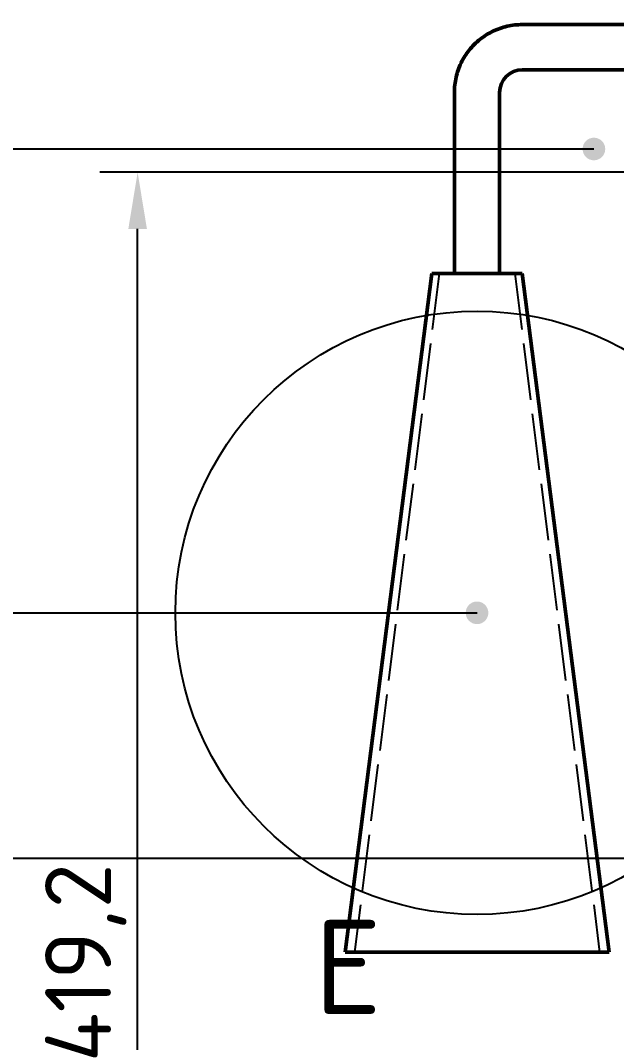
# Model space of a CAD drawing. Header units: millimetres. Extents: x 0 to 420, y 0 to 297.
# Drawn here: x 46.8 to 78.4, y 200.7 to 254.9 of the extents above; entities that cross this region are included whole.
import ezdxf
from ezdxf.enums import TextEntityAlignment as Align

# ---------------------------------------------------------------- set-up
doc = ezdxf.new("R2010")
doc.units = ezdxf.units.MM
doc.linetypes.add('ISO02-TRAZOS', pattern=[3.75, 3, -0.75])
for name, color, linetype, lineweight in [('01-VISIBLE', 7, 'CONTINUOUS', 50), ('02-OCULTA', 4, 'ISO02-TRAZOS', 25), ('04-COTA', 3, 'CONTINUOUS', 25), ('06-TEXTO', 7, 'CONTINUOUS', 25), ('08-FINA', 5, 'CONTINUOUS', 25)]:
    doc.layers.add(name, color=color, linetype=linetype, lineweight=lineweight)
doc.styles.add('ISO3098', font='isocpeur.ttf')
doc.dimstyles.new('FLAMA-ISO', dxfattribs={"dimtxt": 3.5, "dimasz": 3, "dimexe": 2, "dimexo": 1, "dimgap": 1, "dimtad": 1, "dimdec": 1, "dimtxsty": 'ISO3098', "dimcen": 2.5, "dimclrd": 3, "dimclre": 3, "dimclrt": 3, "dimazin": 3, "dimtfac": 1, "dimtmove": 0, "dimatfit": 3, "dimlwd": 25, "dimlwe": 25})

msp = doc.modelspace()

# ---------------------------------------------------------------- hatches: boundary and pattern name
at = {"layer": '08-FINA'}
h = msp.add_hatch(color=7, dxfattribs=at)
h.dxf.hatch_style = 1
edge = h.paths.add_edge_path()
edge.add_arc((77.2, 248.084), 0.6, 0, 360)
h = msp.add_hatch(color=7, dxfattribs=at)
h.dxf.hatch_style = 1
edge = h.paths.add_edge_path()
edge.add_arc((71, 223.484), 0.6, 0, 360)

# ---------------------------------------------------------------- linework, layer by layer
at = {"layer": '01-VISIBLE'}
for p, q in [((84.6, 254.684), (73.4, 254.684)), ((84.6, 252.284), (73.4, 252.284)), ((69.8, 251.084), (69.8, 241.484)), ((72.2, 251.084), (72.2, 241.484)), ((68.6, 241.484), (64, 205.484)), ((73.4, 241.484), (78, 205.484))]:
    msp.add_line(p, q, dxfattribs=at)
for points in [[(73.4, 254.684), (73.299, 254.682), (73.198, 254.678), (73.097, 254.671), (72.997, 254.661), (72.897, 254.648), (72.797, 254.633), (72.698, 254.615), (72.599, 254.594), (72.501, 254.57), (72.403, 254.543), (72.307, 254.514), (72.211, 254.482), (72.116, 254.447), (72.022, 254.41), (71.93, 254.37), (71.838, 254.327), (71.748, 254.282), (71.659, 254.235), (71.571, 254.185), (71.485, 254.132), (71.4, 254.077), (71.317, 254.02), (71.235, 253.96), (71.155, 253.898), (71.077, 253.834), (71.001, 253.768), (70.927, 253.7), (70.854, 253.629), (70.784, 253.557), (70.716, 253.483), (70.649, 253.406), (70.585, 253.328), (70.524, 253.249), (70.464, 253.167), (70.407, 253.084), (70.352, 252.999), (70.299, 252.913), (70.249, 252.825), (70.202, 252.736), (70.157, 252.646), (70.114, 252.554), (70.074, 252.462), (70.037, 252.368), (70.002, 252.273), (69.97, 252.177), (69.941, 252.08), (69.914, 251.983), (69.89, 251.885), (69.869, 251.786), (69.851, 251.687), (69.835, 251.587), (69.823, 251.487), (69.813, 251.386), (69.806, 251.286), (69.801, 251.185), (69.8, 251.084)], [(73.4, 241.484), (73.3, 241.484), (73.2, 241.484), (73.1, 241.484), (73, 241.484), (72.9, 241.484), (72.8, 241.484), (72.7, 241.484), (72.6, 241.484), (72.5, 241.484), (72.4, 241.484), (72.3, 241.484), (72.2, 241.484), (72.1, 241.484), (72, 241.484), (71.9, 241.484), (71.8, 241.484), (71.7, 241.484), (71.6, 241.484), (71.5, 241.484), (71.4, 241.484), (71.3, 241.484), (71.2, 241.484), (71.1, 241.484), (71, 241.484), (70.9, 241.484), (70.8, 241.484), (70.7, 241.484), (70.6, 241.484), (70.5, 241.484), (70.4, 241.484), (70.3, 241.484), (70.2, 241.484), (70.1, 241.484), (70, 241.484), (69.9, 241.484), (69.8, 241.484), (69.7, 241.484), (69.6, 241.484), (69.5, 241.484), (69.4, 241.484), (69.3, 241.484), (69.2, 241.484), (69.1, 241.484), (69, 241.484), (68.9, 241.484), (68.8, 241.484), (68.7, 241.484), (68.6, 241.484)], [(78, 205.484), (77.9, 205.484), (77.8, 205.484), (77.7, 205.484), (77.6, 205.484), (77.5, 205.484), (77.4, 205.484), (77.3, 205.484), (77.2, 205.484), (77.1, 205.484), (77, 205.484), (76.9, 205.484), (76.8, 205.484), (76.7, 205.484), (76.6, 205.484), (76.5, 205.484), (76.4, 205.484), (76.3, 205.484), (76.2, 205.484), (76.1, 205.484), (76, 205.484), (75.9, 205.484), (75.8, 205.484), (75.7, 205.484), (75.6, 205.484), (75.5, 205.484), (75.4, 205.484), (75.3, 205.484), (75.2, 205.484), (75.1, 205.484), (75, 205.484), (74.9, 205.484), (74.8, 205.484), (74.7, 205.484), (74.6, 205.484), (74.5, 205.484), (74.4, 205.484), (74.3, 205.484), (74.2, 205.484), (74.1, 205.484), (74, 205.484), (73.9, 205.484), (73.8, 205.484), (73.7, 205.484), (73.6, 205.484), (73.5, 205.484), (73.4, 205.484), (73.3, 205.484), (73.2, 205.484), (73.1, 205.484), (73, 205.484), (72.9, 205.484), (72.8, 205.484), (72.7, 205.484), (72.6, 205.484), (72.5, 205.484), (72.4, 205.484), (72.3, 205.484), (72.2, 205.484), (72.1, 205.484), (72, 205.484), (71.9, 205.484), (71.8, 205.484), (71.7, 205.484), (71.6, 205.484), (71.5, 205.484), (71.4, 205.484), (71.3, 205.484), (71.2, 205.484), (71.1, 205.484), (71, 205.484), (70.9, 205.484), (70.8, 205.484), (70.7, 205.484), (70.6, 205.484), (70.5, 205.484), (70.4, 205.484), (70.3, 205.484), (70.2, 205.484), (70.1, 205.484), (70, 205.484), (69.9, 205.484), (69.8, 205.484), (69.7, 205.484), (69.6, 205.484), (69.5, 205.484), (69.4, 205.484), (69.3, 205.484), (69.2, 205.484), (69.1, 205.484), (69, 205.484), (68.9, 205.484), (68.8, 205.484), (68.7, 205.484), (68.6, 205.484), (68.5, 205.484), (68.4, 205.484), (68.3, 205.484), (68.2, 205.484), (68.1, 205.484), (68, 205.484), (67.9, 205.484), (67.8, 205.484), (67.7, 205.484), (67.6, 205.484), (67.5, 205.484), (67.4, 205.484), (67.3, 205.484), (67.2, 205.484), (67.1, 205.484), (67, 205.484), (66.9, 205.484), (66.8, 205.484), (66.7, 205.484), (66.6, 205.484), (66.5, 205.484), (66.4, 205.484), (66.3, 205.484), (66.2, 205.484), (66.1, 205.484), (66, 205.484), (65.9, 205.484), (65.8, 205.484), (65.7, 205.484), (65.6, 205.484), (65.5, 205.484), (65.4, 205.484), (65.3, 205.484), (65.2, 205.484), (65.1, 205.484), (65, 205.484), (64.9, 205.484), (64.8, 205.484), (64.7, 205.484), (64.6, 205.484), (64.5, 205.484), (64.4, 205.484), (64.3, 205.484), (64.2, 205.484), (64.1, 205.484), (64, 205.484)]]:
    msp.add_lwpolyline(points, dxfattribs=at)
msp.add_arc((73.4, 251.084), 1.2, 90, 180, dxfattribs=at)
at = {"layer": '02-OCULTA'}
for p, q in [((69, 241.484), (64.5, 205.484)), ((73, 241.484), (77.5, 205.484))]:
    msp.add_line(p, q, dxfattribs=at)
for points in [[(68.6, 241.484), (68.7, 241.484), (68.8, 241.484), (68.9, 241.484), (69, 241.484), (69.1, 241.484), (69.2, 241.484), (69.3, 241.484), (69.4, 241.484), (69.5, 241.484), (69.6, 241.484), (69.7, 241.484), (69.8, 241.484), (69.9, 241.484), (70, 241.484), (70.1, 241.484), (70.2, 241.484), (70.3, 241.484), (70.4, 241.484), (70.5, 241.484), (70.6, 241.484), (70.7, 241.484), (70.8, 241.484), (70.9, 241.484), (71, 241.484), (71.1, 241.484), (71.2, 241.484), (71.3, 241.484), (71.4, 241.484), (71.5, 241.484), (71.6, 241.484), (71.7, 241.484), (71.8, 241.484), (71.9, 241.484), (72, 241.484), (72.1, 241.484), (72.2, 241.484), (72.3, 241.484), (72.4, 241.484), (72.5, 241.484), (72.6, 241.484), (72.7, 241.484), (72.8, 241.484), (72.9, 241.484), (73, 241.484), (73.1, 241.484), (73.2, 241.484), (73.3, 241.484), (73.4, 241.484)], [(69, 241.484), (69.1, 241.484), (69.2, 241.484), (69.3, 241.484), (69.4, 241.484), (69.5, 241.484), (69.6, 241.484), (69.7, 241.484), (69.8, 241.484), (69.9, 241.484), (70, 241.484), (70.1, 241.484), (70.2, 241.484), (70.3, 241.484), (70.4, 241.484), (70.5, 241.484), (70.6, 241.484), (70.7, 241.484), (70.8, 241.484), (70.9, 241.484), (71, 241.484), (71.1, 241.484), (71.2, 241.484), (71.3, 241.484), (71.4, 241.484), (71.5, 241.484), (71.6, 241.484), (71.7, 241.484), (71.8, 241.484), (71.9, 241.484), (72, 241.484), (72.1, 241.484), (72.2, 241.484), (72.3, 241.484), (72.4, 241.484), (72.5, 241.484), (72.6, 241.484), (72.7, 241.484), (72.8, 241.484), (72.9, 241.484), (73, 241.484)], [(73, 241.484), (72.9, 241.484), (72.8, 241.484), (72.7, 241.484), (72.6, 241.484), (72.5, 241.484), (72.4, 241.484), (72.3, 241.484), (72.2, 241.484), (72.1, 241.484), (72, 241.484), (71.9, 241.484), (71.8, 241.484), (71.7, 241.484), (71.6, 241.484), (71.5, 241.484), (71.4, 241.484), (71.3, 241.484), (71.2, 241.484), (71.1, 241.484), (71, 241.484), (70.9, 241.484), (70.8, 241.484), (70.7, 241.484), (70.6, 241.484), (70.5, 241.484), (70.4, 241.484), (70.3, 241.484), (70.2, 241.484), (70.1, 241.484), (70, 241.484), (69.9, 241.484), (69.8, 241.484), (69.7, 241.484), (69.6, 241.484), (69.5, 241.484), (69.4, 241.484), (69.3, 241.484), (69.2, 241.484), (69.1, 241.484), (69, 241.484)], [(72.2, 241.484), (72.1, 241.484), (72, 241.484), (71.9, 241.484), (71.8, 241.484), (71.7, 241.484), (71.6, 241.484), (71.5, 241.484), (71.4, 241.484), (71.3, 241.484), (71.2, 241.484), (71.1, 241.484), (71, 241.484), (70.9, 241.484), (70.8, 241.484), (70.7, 241.484), (70.6, 241.484), (70.5, 241.484), (70.4, 241.484), (70.3, 241.484), (70.2, 241.484), (70.1, 241.484), (70, 241.484), (69.9, 241.484), (69.8, 241.484)], [(69.8, 241.484), (69.9, 241.484), (70, 241.484), (70.1, 241.484), (70.2, 241.484), (70.3, 241.484), (70.4, 241.484), (70.5, 241.484), (70.6, 241.484), (70.7, 241.484), (70.8, 241.484), (70.9, 241.484), (71, 241.484), (71.1, 241.484), (71.2, 241.484), (71.3, 241.484), (71.4, 241.484), (71.5, 241.484), (71.6, 241.484), (71.7, 241.484), (71.8, 241.484), (71.9, 241.484), (72, 241.484), (72.1, 241.484), (72.2, 241.484)], [(64, 205.484), (64.1, 205.484), (64.2, 205.484), (64.3, 205.484), (64.4, 205.484), (64.5, 205.484), (64.6, 205.484), (64.7, 205.484), (64.8, 205.484), (64.9, 205.484), (65, 205.484), (65.1, 205.484), (65.2, 205.484), (65.3, 205.484), (65.4, 205.484), (65.5, 205.484), (65.6, 205.484), (65.7, 205.484), (65.8, 205.484), (65.9, 205.484), (66, 205.484), (66.1, 205.484), (66.2, 205.484), (66.3, 205.484), (66.4, 205.484), (66.5, 205.484), (66.6, 205.484), (66.7, 205.484), (66.8, 205.484), (66.9, 205.484), (67, 205.484), (67.1, 205.484), (67.2, 205.484), (67.3, 205.484), (67.4, 205.484), (67.5, 205.484), (67.6, 205.484), (67.7, 205.484), (67.8, 205.484), (67.9, 205.484), (68, 205.484), (68.1, 205.484), (68.2, 205.484), (68.3, 205.484), (68.4, 205.484), (68.5, 205.484), (68.6, 205.484), (68.7, 205.484), (68.8, 205.484), (68.9, 205.484), (69, 205.484), (69.1, 205.484), (69.2, 205.484), (69.3, 205.484), (69.4, 205.484), (69.5, 205.484), (69.6, 205.484), (69.7, 205.484), (69.8, 205.484), (69.9, 205.484), (70, 205.484), (70.1, 205.484), (70.2, 205.484), (70.3, 205.484), (70.4, 205.484), (70.5, 205.484), (70.6, 205.484), (70.7, 205.484), (70.8, 205.484), (70.9, 205.484), (71, 205.484), (71.1, 205.484), (71.2, 205.484), (71.3, 205.484), (71.4, 205.484), (71.5, 205.484), (71.6, 205.484), (71.7, 205.484), (71.8, 205.484), (71.9, 205.484), (72, 205.484), (72.1, 205.484), (72.2, 205.484), (72.3, 205.484), (72.4, 205.484), (72.5, 205.484), (72.6, 205.484), (72.7, 205.484), (72.8, 205.484), (72.9, 205.484), (73, 205.484), (73.1, 205.484), (73.2, 205.484), (73.3, 205.484), (73.4, 205.484), (73.5, 205.484), (73.6, 205.484), (73.7, 205.484), (73.8, 205.484), (73.9, 205.484), (74, 205.484), (74.1, 205.484), (74.2, 205.484), (74.3, 205.484), (74.4, 205.484), (74.5, 205.484), (74.6, 205.484), (74.7, 205.484), (74.8, 205.484), (74.9, 205.484), (75, 205.484), (75.1, 205.484), (75.2, 205.484), (75.3, 205.484), (75.4, 205.484), (75.5, 205.484), (75.6, 205.484), (75.7, 205.484), (75.8, 205.484), (75.9, 205.484), (76, 205.484), (76.1, 205.484), (76.2, 205.484), (76.3, 205.484), (76.4, 205.484), (76.5, 205.484), (76.6, 205.484), (76.7, 205.484), (76.8, 205.484), (76.9, 205.484), (77, 205.484), (77.1, 205.484), (77.2, 205.484), (77.3, 205.484), (77.4, 205.484), (77.5, 205.484), (77.6, 205.484), (77.7, 205.484), (77.8, 205.484), (77.9, 205.484), (78, 205.484)], [(64.5, 205.484), (64.6, 205.484), (64.7, 205.484), (64.8, 205.484), (64.9, 205.484), (65, 205.484), (65.1, 205.484), (65.2, 205.484), (65.3, 205.484), (65.4, 205.484), (65.5, 205.484), (65.6, 205.484), (65.7, 205.484), (65.8, 205.484), (65.9, 205.484), (66, 205.484), (66.1, 205.484), (66.2, 205.484), (66.3, 205.484), (66.4, 205.484), (66.5, 205.484), (66.6, 205.484), (66.7, 205.484), (66.8, 205.484), (66.9, 205.484), (67, 205.484), (67.1, 205.484), (67.2, 205.484), (67.3, 205.484), (67.4, 205.484), (67.5, 205.484), (67.6, 205.484), (67.7, 205.484), (67.8, 205.484), (67.9, 205.484), (68, 205.484), (68.1, 205.484), (68.2, 205.484), (68.3, 205.484), (68.4, 205.484), (68.5, 205.484), (68.6, 205.484), (68.7, 205.484), (68.8, 205.484), (68.9, 205.484), (69, 205.484), (69.1, 205.484), (69.2, 205.484), (69.3, 205.484), (69.4, 205.484), (69.5, 205.484), (69.6, 205.484), (69.7, 205.484), (69.8, 205.484), (69.9, 205.484), (70, 205.484), (70.1, 205.484), (70.2, 205.484), (70.3, 205.484), (70.4, 205.484), (70.5, 205.484), (70.6, 205.484), (70.7, 205.484), (70.8, 205.484), (70.9, 205.484), (71, 205.484), (71.1, 205.484), (71.2, 205.484), (71.3, 205.484), (71.4, 205.484), (71.5, 205.484), (71.6, 205.484), (71.7, 205.484), (71.8, 205.484), (71.9, 205.484), (72, 205.484), (72.1, 205.484), (72.2, 205.484), (72.3, 205.484), (72.4, 205.484), (72.5, 205.484), (72.6, 205.484), (72.7, 205.484), (72.8, 205.484), (72.9, 205.484), (73, 205.484), (73.1, 205.484), (73.2, 205.484), (73.3, 205.484), (73.4, 205.484), (73.5, 205.484), (73.6, 205.484), (73.7, 205.484), (73.8, 205.484), (73.9, 205.484), (74, 205.484), (74.1, 205.484), (74.2, 205.484), (74.3, 205.484), (74.4, 205.484), (74.5, 205.484), (74.6, 205.484), (74.7, 205.484), (74.8, 205.484), (74.9, 205.484), (75, 205.484), (75.1, 205.484), (75.2, 205.484), (75.3, 205.484), (75.4, 205.484), (75.5, 205.484), (75.6, 205.484), (75.7, 205.484), (75.8, 205.484), (75.9, 205.484), (76, 205.484), (76.1, 205.484), (76.2, 205.484), (76.3, 205.484), (76.4, 205.484), (76.5, 205.484), (76.6, 205.484), (76.7, 205.484), (76.8, 205.484), (76.9, 205.484), (77, 205.484), (77.1, 205.484), (77.2, 205.484), (77.3, 205.484), (77.4, 205.484), (77.5, 205.484)], [(77.5, 205.484), (77.4, 205.484), (77.3, 205.484), (77.2, 205.484), (77.1, 205.484), (77, 205.484), (76.9, 205.484), (76.8, 205.484), (76.7, 205.484), (76.6, 205.484), (76.5, 205.484), (76.4, 205.484), (76.3, 205.484), (76.2, 205.484), (76.1, 205.484), (76, 205.484), (75.9, 205.484), (75.8, 205.484), (75.7, 205.484), (75.6, 205.484), (75.5, 205.484), (75.4, 205.484), (75.3, 205.484), (75.2, 205.484), (75.1, 205.484), (75, 205.484), (74.9, 205.484), (74.8, 205.484), (74.7, 205.484), (74.6, 205.484), (74.5, 205.484), (74.4, 205.484), (74.3, 205.484), (74.2, 205.484), (74.1, 205.484), (74, 205.484), (73.9, 205.484), (73.8, 205.484), (73.7, 205.484), (73.6, 205.484), (73.5, 205.484), (73.4, 205.484), (73.3, 205.484), (73.2, 205.484), (73.1, 205.484), (73, 205.484), (72.9, 205.484), (72.8, 205.484), (72.7, 205.484), (72.6, 205.484), (72.5, 205.484), (72.4, 205.484), (72.3, 205.484), (72.2, 205.484), (72.1, 205.484), (72, 205.484), (71.9, 205.484), (71.8, 205.484), (71.7, 205.484), (71.6, 205.484), (71.5, 205.484), (71.4, 205.484), (71.3, 205.484), (71.2, 205.484), (71.1, 205.484), (71, 205.484), (70.9, 205.484), (70.8, 205.484), (70.7, 205.484), (70.6, 205.484), (70.5, 205.484), (70.4, 205.484), (70.3, 205.484), (70.2, 205.484), (70.1, 205.484), (70, 205.484), (69.9, 205.484), (69.8, 205.484), (69.7, 205.484), (69.6, 205.484), (69.5, 205.484), (69.4, 205.484), (69.3, 205.484), (69.2, 205.484), (69.1, 205.484), (69, 205.484), (68.9, 205.484), (68.8, 205.484), (68.7, 205.484), (68.6, 205.484), (68.5, 205.484), (68.4, 205.484), (68.3, 205.484), (68.2, 205.484), (68.1, 205.484), (68, 205.484), (67.9, 205.484), (67.8, 205.484), (67.7, 205.484), (67.6, 205.484), (67.5, 205.484), (67.4, 205.484), (67.3, 205.484), (67.2, 205.484), (67.1, 205.484), (67, 205.484), (66.9, 205.484), (66.8, 205.484), (66.7, 205.484), (66.6, 205.484), (66.5, 205.484), (66.4, 205.484), (66.3, 205.484), (66.2, 205.484), (66.1, 205.484), (66, 205.484), (65.9, 205.484), (65.8, 205.484), (65.7, 205.484), (65.6, 205.484), (65.5, 205.484), (65.4, 205.484), (65.3, 205.484), (65.2, 205.484), (65.1, 205.484), (65, 205.484), (64.9, 205.484), (64.8, 205.484), (64.7, 205.484), (64.6, 205.484), (64.5, 205.484)]]:
    msp.add_lwpolyline(points, dxfattribs=at)
at = {"layer": '08-FINA'}
for p, q in [((35, 248.084), (77.2, 248.084)), ((35, 223.484), (71, 223.484)), ((35, 210.476), (83.93, 210.476))]:
    msp.add_line(p, q, dxfattribs=at)
msp.add_circle((71, 223.484), 16, dxfattribs=at)

# ---------------------------------------------------------------- texts
at = {"layer": '06-TEXTO', "style": 'ISO3098'}
msp.add_text('E', height=5, dxfattribs=at).set_placement((64.16, 204.69), align=Align.MIDDLE_CENTER)

# ---------------------------------------------------------------- dimensions: what is measured, and where the dimension line sits
at = {"layer": '04-COTA'}
for base, p1, p2 in [((42, 163), (64, 163), (64, 267)), ((53, 163), (78.8, 163), (87.2, 246.847))]:
    msp.add_linear_dim(base=base, p1=p1, p2=p2, angle=90, dimstyle='FLAMA-ISO', override={"dimlfac": 5}, dxfattribs=at).render()

doc.saveas('drawing.dxf')
